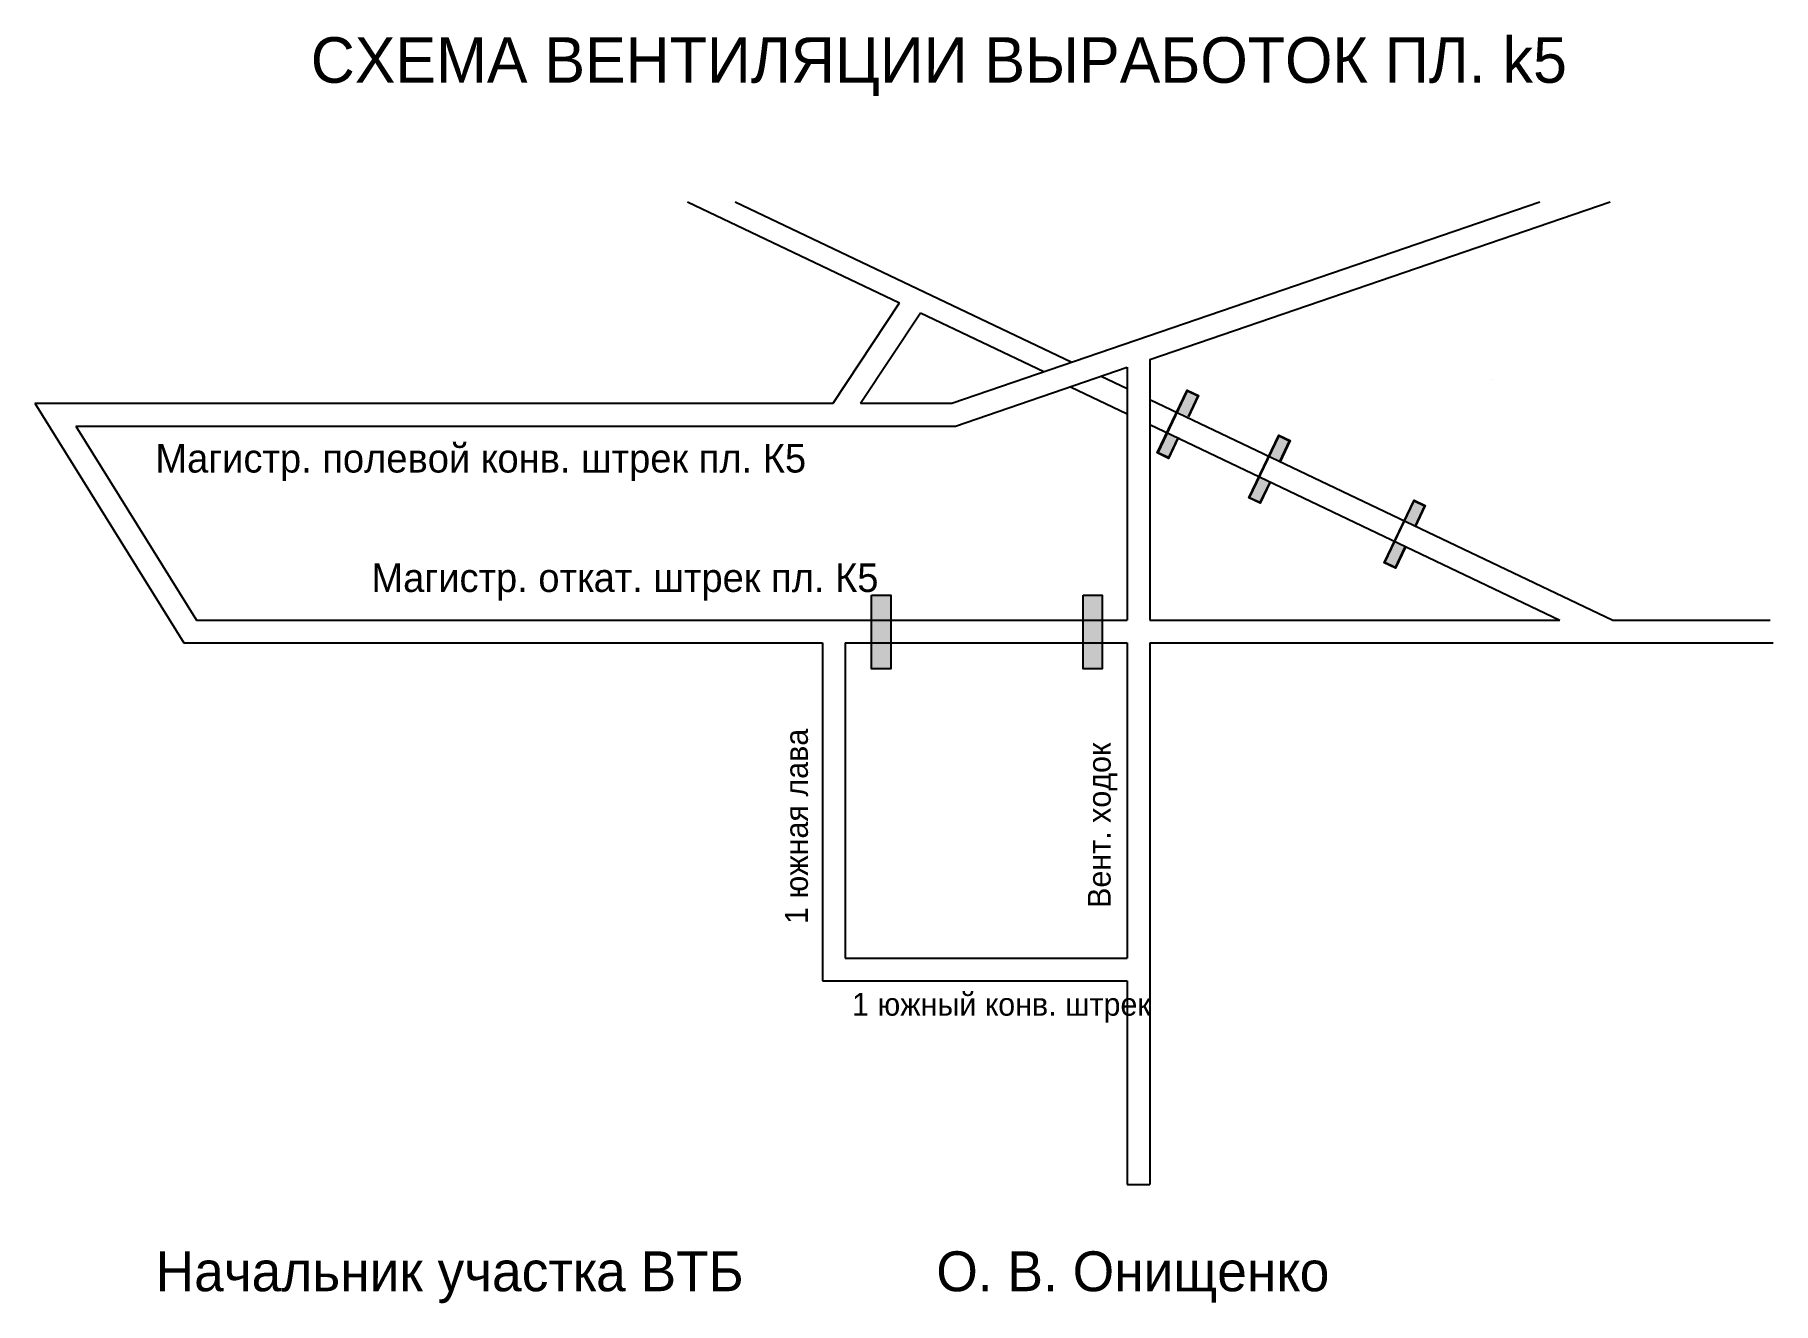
# Model space of a CAD drawing. Header units: millimetres. Extents: x 637 to 942, y 443 to 666.
import ezdxf

# ---------------------------------------------------------------- set-up
doc = ezdxf.new("R2010")
doc.units = ezdxf.units.MM
doc.layers.add('Двери', color=7, linetype='Continuous')
doc.layers.add('название', color=1, linetype='Continuous')

msp = doc.modelspace()

# ---------------------------------------------------------------- hatches: boundary and pattern name
h = msp.add_hatch(color=7)
h.paths.add_polyline_path([(786.95, 567.49), (783.58, 567.49), (783.58, 563.1), (786.95, 563.1)])
h.paths.add_polyline_path([(786.95, 563.1), (783.58, 563.1), (783.58, 559.1), (786.95, 559.1)])
h.paths.add_polyline_path([(786.95, 559.1), (783.58, 559.1), (783.58, 554.53), (786.95, 554.53)])
h = msp.add_hatch(color=7)
h.paths.add_polyline_path([(824.09, 567.49), (820.73, 567.49), (820.73, 563.1), (824.09, 563.1)])
h.paths.add_polyline_path([(824.09, 563.1), (820.73, 563.1), (820.73, 559.1), (824.09, 559.1)])
h.paths.add_polyline_path([(824.09, 559.1), (820.73, 559.1), (820.73, 554.53), (824.09, 554.53)])
at = {"layer": 'Двери'}
h = msp.add_hatch(color=256, dxfattribs=at)
h.paths.add_polyline_path([(839.22, 598.8), (840.98, 602.5), (838.99, 603.45), (837.23, 599.75), (837.32, 599.71), (839.04, 603.32), (840.85, 602.46), (839.13, 598.84)])
h.paths.add_polyline_path([(835.6, 596.1), (837.32, 599.71), (837.23, 599.75), (835.51, 596.14)])
h.paths.add_polyline_path([(835.73, 591.49), (837.49, 595.19), (837.4, 595.23), (835.68, 591.62), (833.88, 592.48), (835.6, 596.1), (835.51, 596.14), (833.74, 592.44)])
h = msp.add_hatch(color=3, dxfattribs=at)
h.paths.add_polyline_path([(840.85, 602.46), (839.04, 603.32), (837.32, 599.71), (839.13, 598.84)])
h.paths.add_polyline_path([(833.88, 592.48), (835.68, 591.62), (837.4, 595.23), (835.6, 596.1)])
h = msp.add_hatch(color=256, dxfattribs=at)
h.paths.add_polyline_path([(855.28, 590.91), (857.05, 594.61), (855.06, 595.55), (853.3, 591.85), (853.39, 591.81), (855.11, 595.42), (856.91, 594.56), (855.19, 590.95)])
h.paths.add_polyline_path([(851.66, 588.2), (853.39, 591.81), (853.3, 591.85), (851.57, 588.24)])
h.paths.add_polyline_path([(851.8, 583.6), (853.56, 587.3), (853.47, 587.34), (851.75, 583.73), (849.94, 584.59), (851.66, 588.2), (851.57, 588.24), (849.81, 584.54)])
h = msp.add_hatch(color=3, dxfattribs=at)
h.paths.add_polyline_path([(856.91, 594.56), (855.11, 595.42), (853.39, 591.81), (855.19, 590.95)])
h.paths.add_polyline_path([(849.94, 584.59), (851.75, 583.73), (853.47, 587.34), (851.66, 588.2)])
h = msp.add_hatch(color=256, dxfattribs=at)
h.paths.add_polyline_path([(879.02, 579.5), (880.78, 583.2), (878.8, 584.15), (877.03, 580.45), (877.12, 580.41), (878.85, 584.02), (880.65, 583.16), (878.93, 579.55)])
h.paths.add_polyline_path([(875.4, 576.8), (877.12, 580.41), (877.03, 580.45), (875.31, 576.84)])
h.paths.add_polyline_path([(875.53, 572.19), (877.3, 575.89), (877.21, 575.94), (875.48, 572.33), (873.68, 573.19), (875.4, 576.8), (875.31, 576.84), (873.55, 573.14)])
h = msp.add_hatch(color=3, dxfattribs=at)
h.paths.add_polyline_path([(880.65, 583.16), (878.85, 584.02), (877.12, 580.41), (878.93, 579.55)])
h.paths.add_polyline_path([(873.68, 573.19), (875.48, 572.33), (877.21, 575.94), (875.4, 576.8)])

# ---------------------------------------------------------------- linework, layer by layer
for p, q in [((751.28, 636.55), (788.51, 618.8)), ((759.67, 636.55), (818.73, 608.39)), ((797.67, 601.17), (900.88, 636.55)), ((832.44, 608.86), (913.21, 636.55)), ((776.86, 601.17), (788.51, 618.8)), ((781.66, 601.17), (792.2, 617.04)), ((792.2, 617.04), (813.85, 606.71)), ((798.34, 597.17), (828.44, 607.49)), ((828.44, 607.49), (828.44, 563.1)), ((832.44, 608.86), (832.44, 563.1)), ((823.88, 605.93), (828.44, 603.76)), ((892.66, 605.42), (892.66, 605.42)), ((636.71, 601.17), (662.87, 559.1)), ((636.71, 601.17), (776.86, 601.17)), ((781.66, 601.17), (797.67, 601.17)), ((818.48, 604.07), (828.44, 599.32)), ((832.44, 601.85), (913.68, 563.1)), ((643.91, 597.17), (665.09, 563.1)), ((643.91, 597.17), (798.34, 597.17)), ((756.29, 597.17), (785.76, 597.17)), ((832.44, 597.41), (904.39, 563.1)), ((665.09, 563.1), (828.44, 563.1)), ((832.44, 563.1), (904.39, 563.1)), ((913.68, 563.1), (941.31, 563.1)), ((662.87, 559.1), (758.96, 559.1)), ((758.83, 559.1), (774.96, 559.1)), ((774.96, 559.1), (774.96, 499.75)), ((778.96, 559.1), (828.44, 559.1)), ((778.96, 559.1), (778.96, 503.75)), ((828.14, 559.1), (828.44, 559.1)), ((828.44, 559.1), (828.44, 503.75)), ((832.44, 559.1), (920.08, 559.1)), ((832.44, 559.1), (832.44, 464.05)), ((918.63, 559.1), (941.85, 559.1)), ((778.96, 503.76), (828.44, 503.75)), ((778.96, 503.75), (778.96, 503.75)), ((774.96, 499.76), (828.44, 499.75)), ((778.96, 499.75), (778.96, 499.75)), ((828.44, 499.75), (828.44, 464.05)), ((828.44, 464.05), (832.44, 464.05))]:
    msp.add_line(p, q)
for points in [[(783.58, 567.49), (786.95, 567.49), (786.95, 554.53), (783.58, 554.53)], [(820.73, 567.49), (824.09, 567.49), (824.09, 554.53), (820.73, 554.53)]]:
    msp.add_lwpolyline(points, close=True)
for points in [[(837.49, 595.19), (835.73, 591.49), (833.74, 592.44), (838.99, 603.45), (840.98, 602.5), (839.22, 598.8)], [(837.4, 595.23), (835.68, 591.62), (833.88, 592.48), (839.04, 603.32), (840.85, 602.46), (839.13, 598.84)], [(853.56, 587.3), (851.8, 583.6), (849.81, 584.54), (855.06, 595.55), (857.05, 594.61), (855.28, 590.91)], [(853.47, 587.34), (851.75, 583.73), (849.94, 584.59), (855.11, 595.42), (856.91, 594.56), (855.19, 590.95)], [(877.3, 575.89), (875.53, 572.19), (873.55, 573.14), (878.8, 584.15), (880.78, 583.2), (879.02, 579.5)], [(877.21, 575.94), (875.48, 572.33), (873.68, 573.19), (878.85, 584.02), (880.65, 583.16), (878.93, 579.55)]]:
    msp.add_lwpolyline(points, dxfattribs=at)

# ---------------------------------------------------------------- texts
for s, height, p in [('Магистр. полевой конв. штрек пл. К5', 5, (657.88, 589)), ('Магистр. откат. штрек пл. К5', 5, (695.8, 568.04)), ('1 южный конв. штрек', 4, (780.15, 493.66)), ('Начальник участка ВТБ             О. В. Онищенко', 7, (657.93, 445.29))]:
    msp.add_text(s, height=height).set_placement(p)
for s, p in [('1 южная лава', (772.41, 509.75)), ('Вент. ходок', (825.55, 512.58))]:
    msp.add_text(s, height=4, rotation=90).set_placement(p)
at = {"layer": 'название', "color": 0, "lineweight": 20}
msp.add_text('СХЕМА ВЕНТИЛЯЦИИ ВЫРАБОТОК ПЛ. k5', height=8, dxfattribs=at).set_placement((685.16, 657.42))

doc.saveas('drawing.dxf')
